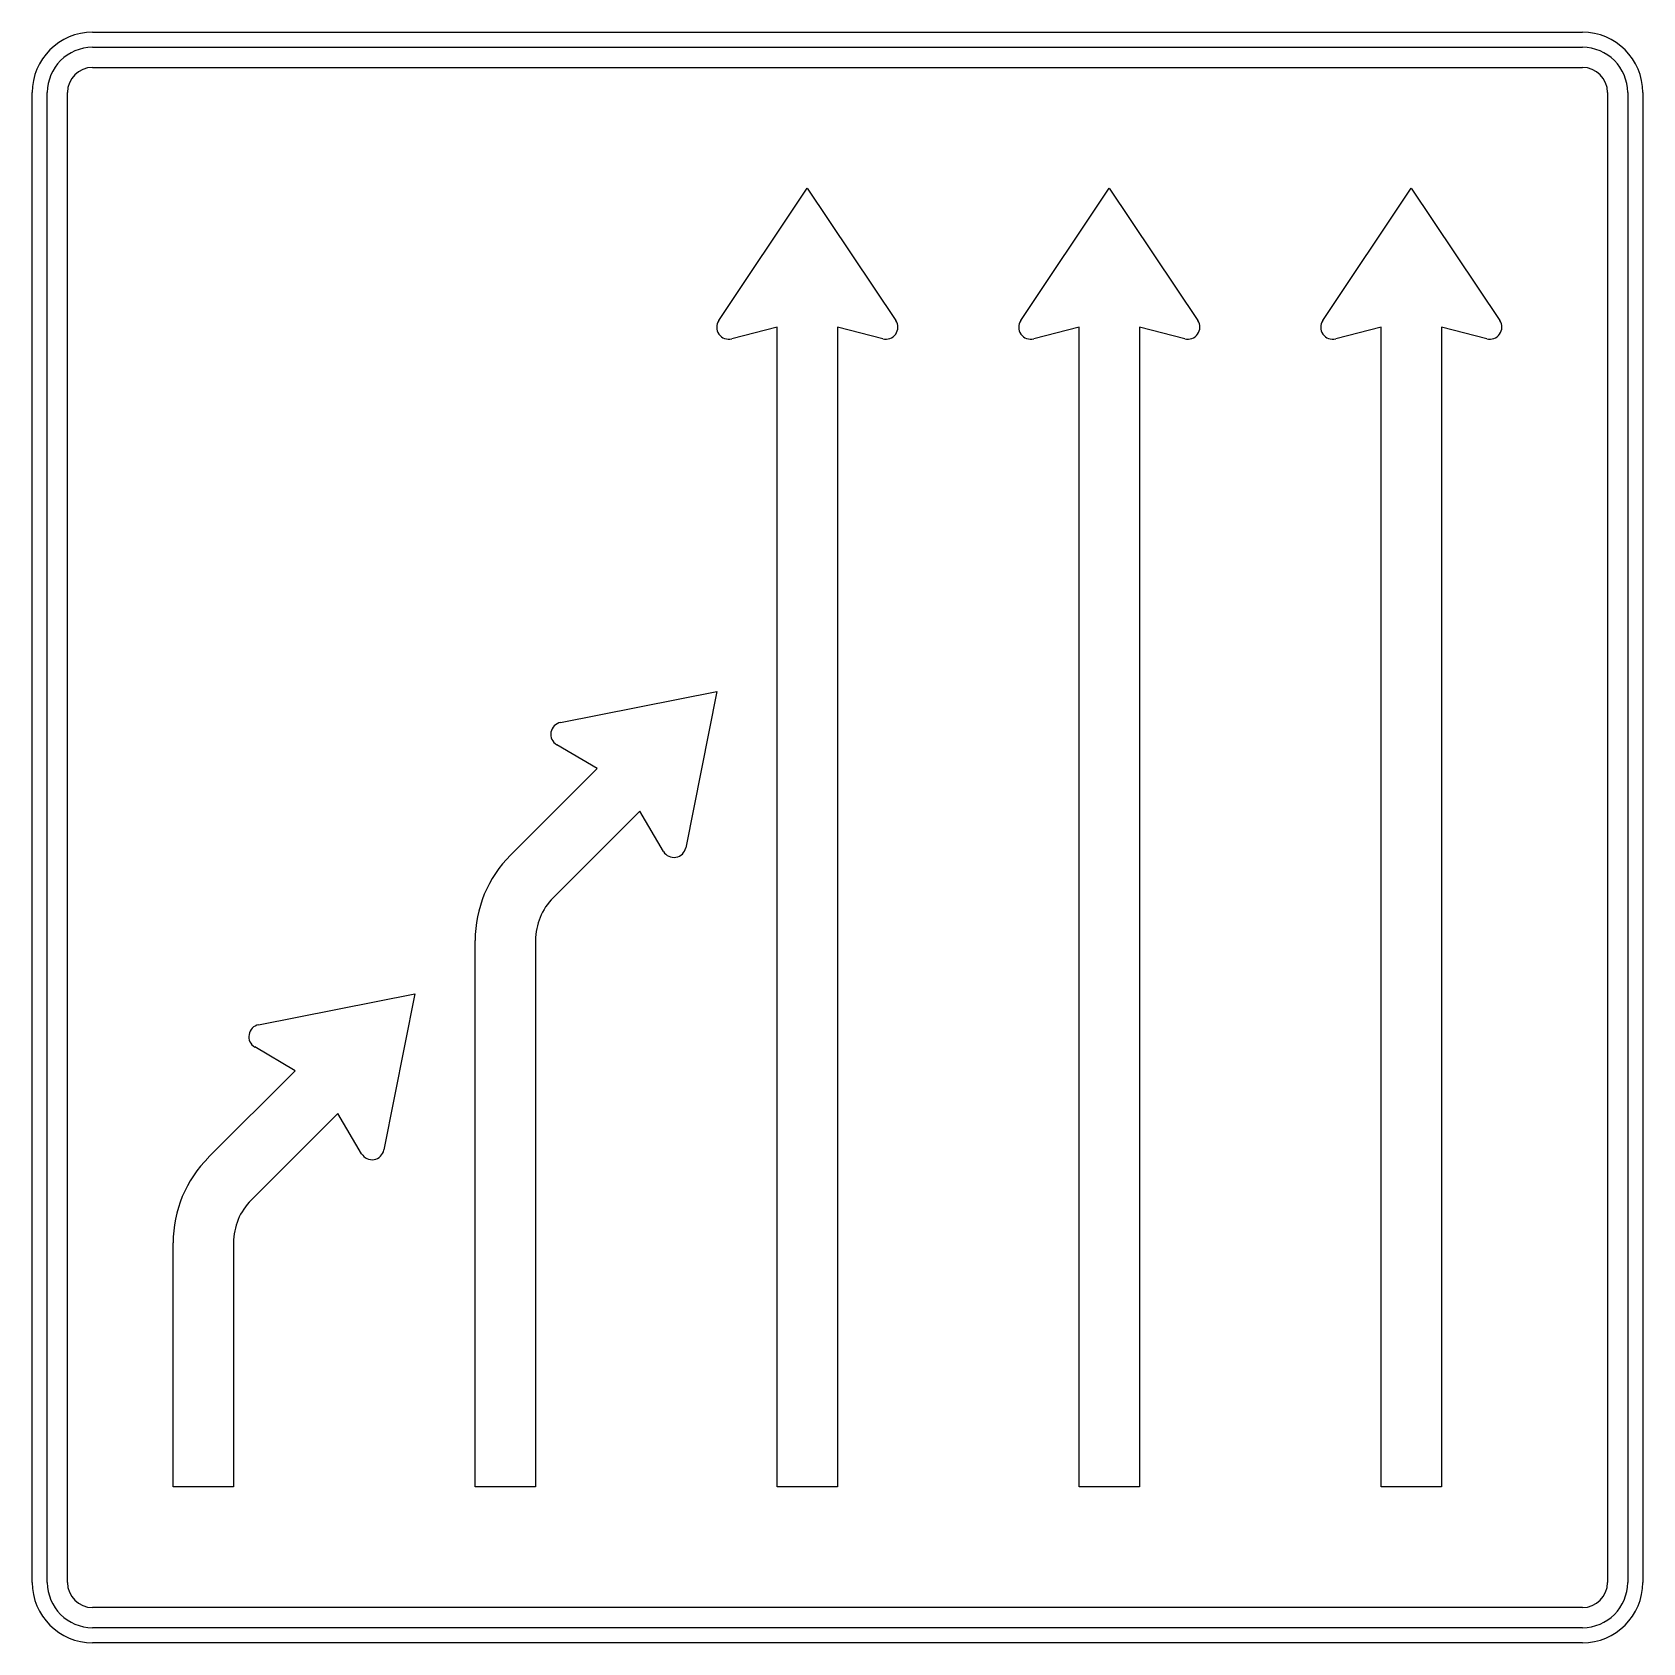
# Model space of a CAD drawing. Extents: x 0 to 1600, y 0 to 1600.
import ezdxf

# ---------------------------------------------------------------- set-up
doc = ezdxf.new("R2010")
doc.units = 0
doc.header["$LTSCALE"] = 25
doc.linetypes.add('AUSGEZOGEN', pattern=[0])
doc.layers.get('0').update_dxf_attribs({"linetype": 'AUSGEZOGEN'})

msp = doc.modelspace()

# ---------------------------------------------------------------- linework, layer by layer
for p, q in [((60, 1600), (1540, 1600)), ((60, 1585), (1540, 1585)), ((60, 1565), (1540, 1565)), ((0, 60), (0, 1540)), ((15, 60), (15, 1540)), ((35, 60), (35, 1540)), ((1565, 1540), (1565, 60)), ((1585, 1540), (1585, 60)), ((1600, 1540), (1600, 60)), ((682, 1313.7), (770, 1445)), ((770, 1445), (858, 1313.7)), ((982, 1313.7), (1070, 1445)), ((1070, 1445), (1158, 1313.7)), ((1282, 1313.7), (1370, 1445)), ((1370, 1445), (1458, 1313.7)), ((740, 1307), (695, 1295.4)), ((740, 155), (740, 1307)), ((845, 1295.4), (800, 1307)), ((800, 1307), (800, 155)), ((1040, 1307), (995, 1295.4)), ((1040, 155), (1040, 1307)), ((1145, 1295.4), (1100, 1307)), ((1100, 1307), (1100, 155)), ((1340, 1307), (1295, 1295.4)), ((1340, 155), (1340, 1307)), ((1445, 1295.4), (1400, 1307)), ((1400, 1307), (1400, 155)), ((524.9, 914.3), (680, 945)), ((680, 945), (649.3, 789.9)), ((561.2, 868.6), (521.2, 892.2)), ((475.1, 782.6), (561.2, 868.6)), ((603.6, 826.2), (517.6, 740.1)), ((627.2, 786.2), (603.6, 826.2)), ((440, 155), (440, 697.7)), ((500, 697.7), (500, 155)), ((224.9, 614), (380, 644.7)), ((380, 644.7), (349.3, 489.6)), ((261.2, 568.3), (221.2, 591.9)), ((175.1, 482.3), (261.2, 568.3)), ((303.6, 525.9), (217.6, 439.8)), ((327.2, 485.9), (303.6, 525.9)), ((140, 155), (140, 397.4)), ((200, 397.4), (200, 155)), ((200, 155), (140, 155)), ((500, 155), (440, 155)), ((800, 155), (740, 155)), ((1100, 155), (1040, 155)), ((1400, 155), (1340, 155)), ((1540, 35), (60, 35)), ((1540, 15), (60, 15)), ((1540, 0), (60, 0))]:
    msp.add_line(p, q)
for centre, radius, start, end in [((60, 1540), 60, 90, 180), ((1540, 1540), 60, 0, 90), ((60, 1540), 45, 90, 180), ((1540, 1540), 45, 0, 90), ((60, 1540), 25, 90, 180), ((1540, 1540), 25, 0, 90), ((692, 1307), 12, 146.195, 284.475), ((848, 1307), 12, 255.525, 393.805), ((992, 1307), 12, 146.195, 284.475), ((1148, 1307), 12, 255.525, 393.805), ((1292, 1307), 12, 146.195, 284.475), ((1448, 1307), 12, 255.525, 393.805), ((527.2, 902.5), 12, 101.195, 239.48), ((637.5, 792.2), 12, 210.52, 348.805), ((560, 697.7), 120, 135, 180), ((560, 697.7), 60, 135, 180), ((227.2, 602.2), 12, 101.195, 239.48), ((260, 397.4), 120, 135, 180), ((337.6, 491.9), 12, 210.52, 348.805), ((260, 397.4), 60, 135, 180), ((60, 60), 60, 180, 270), ((60, 60), 45, 180, 270), ((60, 60), 25, 180, 270), ((1540, 60), 60, 270, 360), ((1540, 60), 45, 270, 360), ((1540, 60), 25, 270, 360)]:
    msp.add_arc(centre, radius, start, end)

doc.saveas('drawing.dxf')
